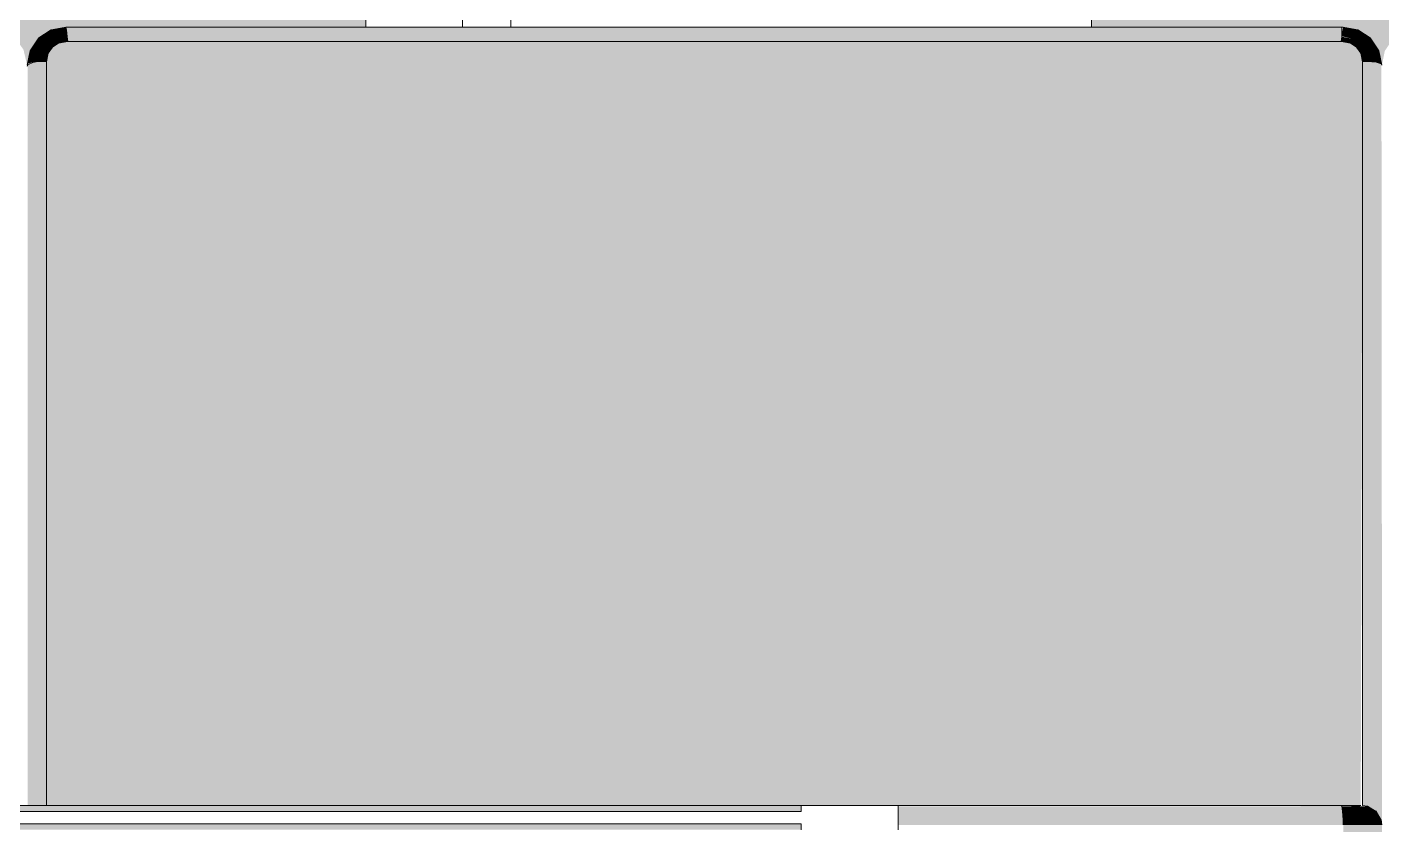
# Model space of a CAD drawing. Header units: centimetres. Extents: x -4381 to 5639, y -3920 to 4826.
# Drawn here: x 73.417 to 74.117, y 36.094 to 36.506 of the extents above; entities that cross this region are included whole.
import ezdxf
from ezdxf.xclip import XClip

# ---------------------------------------------------------------- set-up
doc = ezdxf.new("R2010")
doc.units = ezdxf.units.CM
doc.header["$MEASUREMENT"] = 0
doc.header["$XCLIPFRAME"] = 0
doc.set_wipeout_variables(frame=1)
doc.linetypes.add('Wipeout_Contour', pattern=[100, 0, -100])
for name, color, linetype in [('01- MOBILIER', 7, 'Continuous'), ('Drawing & Figure', 7, 'Continuous'), ('Structural - Bearing', 7, 'Continuous')]:
    doc.layers.add(name, color=color, linetype=linetype)
for name, color, linetype, lineweight in [('01- MOBILIER_Pen_No__1', 7, 'Continuous', 5), ('01- MOBILIER_Pen_No__101', 252, 'Continuous', 5), ('01- MOBILIER_Pen_No__18', 9, 'Continuous', 5), ('01- MOBILIER_Pen_No__2', 8, 'Continuous', 5), ('Structural - Bearing_Pen_No__1', 7, 'Continuous', 5)]:
    doc.layers.add(name, color=color, linetype=linetype, lineweight=lineweight)
for name, color, linetype, lineweight, true_color in [('01- MOBILIER_Pen_No__102', 7, 'Continuous', 5, 0xcccccc), ('01- MOBILIER_Pen_No__119', 7, 'Continuous', 5, 0xdecbcb), ('01- MOBILIER_Pen_No__186', 7, 'Continuous', 5, 0xe8e8e8), ('01- MOBILIER_Pen_No__62', 7, 'Continuous', 5, 0xaaaaaa), ('Structural - Bearing_Pen_No__102', 7, 'Continuous', 5, 0xcccccc)]:
    doc.layers.add(name, color=color, linetype=linetype, lineweight=lineweight, true_color=true_color)

# ---------------------------------------------------------------- blocks, each defined once
blk = doc.blocks.new('Drawing_7_7', base_point=(-363.09186, 32.20361))
at = {"layer": '01- MOBILIER_Pen_No__101', "linetype": 'Continuous', "ltscale": 10}
for points in [[(73.41688, 36.48633), (73.41873, 36.49426)], [(73.41688, 36.10361), (73.41722, 36.48654)]]:
    blk.add_hatch(color=256, dxfattribs=at).paths.add_polyline_path(points)
at = {"layer": '01- MOBILIER_Pen_No__119', "linetype": 'Continuous', "ltscale": 10}
for points in [[(74.11536, 36.49372), (74.11654, 36.48697)], [(74.11102, 36.02861), (74.11102, 36.09361), (74.10454, 36.09361), (74.10454, 36.02861)], [(74.11536, 36.02861), (74.11536, 36.09361), (74.11102, 36.09361), (74.11102, 36.02861)]]:
    blk.add_hatch(color=256, dxfattribs=at).paths.add_polyline_path(points)
at = {"layer": '01- MOBILIER_Pen_No__18', "linetype": 'Continuous', "ltscale": 10}
for points in [[(74.10454, 36.02861), (74.10454, 36.09361), (74.09688, 36.09361), (74.09688, 36.02861)], [(74.11688, 36.02861), (74.11688, 36.09361), (74.11536, 36.09361), (74.11536, 36.02861)]]:
    blk.add_hatch(color=256, dxfattribs=at).paths.add_polyline_path(points)
at = {"color": 254, "linetype": 'Wipeout_Contour', "lineweight": 0, "ltscale": 327.05941}
blk.add_wipeout([(72.91688, 36.09424), (72.91688, 36.09111), (73.81688, 36.09111), (73.81688, 36.09424)], dxfattribs=at).dxf.layer = '01- MOBILIER'
at = {"layer": '01- MOBILIER_Pen_No__18', "linetype": 'Continuous', "ltscale": 10}
blk.add_hatch(color=256, dxfattribs=at).paths.add_polyline_path([(72.91688, 36.09424), (72.91688, 36.09111), (73.81688, 36.09111), (73.81688, 36.09424)])
at = {"layer": '01- MOBILIER_Pen_No__1', "linetype": 'Continuous', "ltscale": 10}
for q in [(72.91688, 36.09424), (73.81688, 36.09111)]:
    blk.add_line((73.81688, 36.09424), q, dxfattribs=at)
at = {"color": 254, "linetype": 'Wipeout_Contour', "lineweight": 0, "ltscale": 329.766326}
blk.add_wipeout([(74.11688, 36.09361), (74.11654, 36.0962), (74.11504, 36.0962), (74.11536, 36.09361)], dxfattribs=at).dxf.layer = '01- MOBILIER'
at = {"layer": '01- MOBILIER_Pen_No__102', "linetype": 'Continuous', "ltscale": 10}
blk.add_hatch(color=256, dxfattribs=at).paths.add_polyline_path([(74.11688, 36.09361), (74.11654, 36.0962), (74.11504, 36.0962), (74.11536, 36.09361)])
at = {"color": 254, "linetype": 'Wipeout_Contour', "lineweight": 0, "ltscale": 329.76177}
blk.add_wipeout([(74.11536, 36.09361), (74.11504, 36.0962), (74.11078, 36.0962), (74.11102, 36.09361)], dxfattribs=at).dxf.layer = '01- MOBILIER'
at = {"layer": '01- MOBILIER_Pen_No__186', "linetype": 'Continuous', "ltscale": 10}
blk.add_hatch(color=256, dxfattribs=at).paths.add_polyline_path([(74.11536, 36.09361), (74.11504, 36.0962), (74.11078, 36.0962), (74.11102, 36.09361)])
at = {"color": 254, "linetype": 'Wipeout_Contour', "lineweight": 0, "ltscale": 329.74322}
blk.add_wipeout([(74.11102, 36.09361), (74.11078, 36.0962), (74.1044, 36.0962), (74.10454, 36.09361)], dxfattribs=at).dxf.layer = '01- MOBILIER'
at = {"layer": '01- MOBILIER_Pen_No__186', "linetype": 'Continuous', "ltscale": 10}
blk.add_hatch(color=256, dxfattribs=at).paths.add_polyline_path([(74.11102, 36.09361), (74.11078, 36.0962), (74.1044, 36.0962), (74.10454, 36.09361)])
at = {"color": 254, "linetype": 'Wipeout_Contour', "lineweight": 0, "ltscale": 329.789643}
blk.add_wipeout([(74.11654, 36.0962), (74.11395, 36.10068), (74.1126, 36.10068), (74.11504, 36.0962)], dxfattribs=at).dxf.layer = '01- MOBILIER'
at = {"color": 254, "linetype": 'Wipeout_Contour', "lineweight": 0, "ltscale": 329.714422}
blk.add_wipeout([(74.10454, 36.09361), (74.1044, 36.0962), (74.09685, 36.0962), (74.09688, 36.09361)], dxfattribs=at).dxf.layer = '01- MOBILIER'
at = {"layer": '01- MOBILIER_Pen_No__102', "linetype": 'Continuous', "ltscale": 10}
blk.add_hatch(color=256, dxfattribs=at).paths.add_polyline_path([(74.10454, 36.09361), (74.1044, 36.0962), (74.09685, 36.0962), (74.09688, 36.09361)])
at = {"layer": '01- MOBILIER_Pen_No__186', "linetype": 'Continuous', "ltscale": 10}
blk.add_hatch(color=256, dxfattribs=at).paths.add_polyline_path([(74.11654, 36.0962), (74.11395, 36.10068), (74.1126, 36.10068), (74.11504, 36.0962)])
at = {"color": 254, "linetype": 'Wipeout_Contour', "lineweight": 0, "ltscale": 329.830979}
blk.add_wipeout([(74.11504, 36.0962), (74.1126, 36.10068), (74.10891, 36.10068), (74.11078, 36.0962)], dxfattribs=at).dxf.layer = '01- MOBILIER'
at = {"color": 254, "linetype": 'Wipeout_Contour', "lineweight": 0, "ltscale": 329.274887}
blk.add_wipeout([(74.09685, 36.0962), (73.86688, 36.0962), (73.86688, 36.09361), (74.09688, 36.09361)], dxfattribs=at).dxf.layer = '01- MOBILIER'
at = {"layer": '01- MOBILIER_Pen_No__18', "linetype": 'Continuous', "ltscale": 10}
blk.add_hatch(color=256, dxfattribs=at).paths.add_polyline_path([(74.09685, 36.0962), (73.86688, 36.0962), (73.86688, 36.09361), (74.09688, 36.09361)])
at = {"layer": '01- MOBILIER_Pen_No__186', "linetype": 'Continuous', "ltscale": 10}
blk.add_hatch(color=256, dxfattribs=at).paths.add_polyline_path([(74.11504, 36.0962), (74.1126, 36.10068), (74.10891, 36.10068), (74.11078, 36.0962)])
at = {"color": 254, "linetype": 'Wipeout_Contour', "lineweight": 0, "ltscale": 329.834304}
blk.add_wipeout([(74.11078, 36.0962), (74.10891, 36.10068), (74.10339, 36.10068), (74.1044, 36.0962)], dxfattribs=at).dxf.layer = '01- MOBILIER'
at = {"layer": '01- MOBILIER_Pen_No__186', "linetype": 'Continuous', "ltscale": 10}
blk.add_hatch(color=256, dxfattribs=at).paths.add_polyline_path([(74.11078, 36.0962), (74.10891, 36.10068), (74.10339, 36.10068), (74.1044, 36.0962)])
at = {"color": 254, "linetype": 'Wipeout_Contour', "lineweight": 0, "ltscale": 329.794129}
blk.add_wipeout([(74.1044, 36.0962), (74.10339, 36.10068), (74.09659, 36.10068), (74.09685, 36.0962)], dxfattribs=at).dxf.layer = '01- MOBILIER'
at = {"color": 254, "linetype": 'Wipeout_Contour', "lineweight": 0, "ltscale": 412.145333}
blk.add_wipeout([(74.11395, 36.10068), (74.11169, 36.10199), (74.10947, 36.10327), (74.10838, 36.10327), (74.1126, 36.10068)], dxfattribs=at).dxf.layer = '01- MOBILIER'
at = {"layer": '01- MOBILIER_Pen_No__186', "linetype": 'Continuous', "ltscale": 10}
for points in [[(74.1044, 36.0962), (74.10339, 36.10068), (74.09659, 36.10068), (74.09685, 36.0962)], [(74.11395, 36.10068), (74.11169, 36.10199), (74.10947, 36.10327), (74.10838, 36.10327), (74.1126, 36.10068)]]:
    blk.add_hatch(color=256, dxfattribs=at).paths.add_polyline_path(points)
at = {"color": 254, "linetype": 'Wipeout_Contour', "lineweight": 0, "ltscale": 246.825501}
blk.add_wipeout([(74.11688, 36.48633), (74.11654, 36.0962), (74.11688, 36.09361)], dxfattribs=at).dxf.layer = '01- MOBILIER'
at = {"color": 254, "linetype": 'Wipeout_Contour', "lineweight": 0, "ltscale": 329.281682}
blk.add_wipeout([(73.86688, 36.0962), (74.09685, 36.0962), (74.09659, 36.10068), (73.86688, 36.10068)], dxfattribs=at).dxf.layer = '01- MOBILIER'
at = {"color": 254, "linetype": 'Wipeout_Contour', "lineweight": 0, "ltscale": 329.870446}
blk.add_wipeout([(74.1126, 36.10068), (74.10838, 36.10327), (74.10568, 36.10327), (74.10891, 36.10068)], dxfattribs=at).dxf.layer = '01- MOBILIER'
at = {"layer": '01- MOBILIER_Pen_No__18', "linetype": 'Continuous', "ltscale": 10}
blk.add_hatch(color=256, dxfattribs=at).paths.add_polyline_path([(74.11688, 36.48633), (74.11654, 36.0962), (74.11688, 36.09361)])
at = {"layer": '01- MOBILIER_Pen_No__186', "linetype": 'Continuous', "ltscale": 10}
for points in [[(73.86688, 36.0962), (74.09685, 36.0962), (74.09659, 36.10068), (73.86688, 36.10068)], [(74.1126, 36.10068), (74.10838, 36.10327), (74.10568, 36.10327), (74.10891, 36.10068)]]:
    blk.add_hatch(color=256, dxfattribs=at).paths.add_polyline_path(points)
at = {"layer": '01- MOBILIER_Pen_No__1', "linetype": 'Continuous', "ltscale": 10}
blk.add_line((74.09688, 36.09361), (74.09685, 36.0962), dxfattribs=at)
at = {"color": 254, "linetype": 'Wipeout_Contour', "lineweight": 0, "ltscale": 330.105709}
blk.add_wipeout([(74.11395, 36.10068), (74.11654, 36.0962), (74.11654, 36.48697), (74.11395, 36.48788)], dxfattribs=at).dxf.layer = '01- MOBILIER'
at = {"color": 254, "linetype": 'Wipeout_Contour', "lineweight": 0, "ltscale": 329.911783}
blk.add_wipeout([(74.10891, 36.10068), (74.10568, 36.10327), (74.10164, 36.10327), (74.10339, 36.10068)], dxfattribs=at).dxf.layer = '01- MOBILIER'
at = {"layer": '01- MOBILIER_Pen_No__186', "linetype": 'Continuous', "ltscale": 10}
for points in [[(74.11395, 36.10068), (74.11654, 36.0962), (74.11654, 36.48697), (74.11395, 36.48788)], [(74.10891, 36.10068), (74.10568, 36.10327), (74.10164, 36.10327), (74.10339, 36.10068)]]:
    blk.add_hatch(color=256, dxfattribs=at).paths.add_polyline_path(points)
at = {"layer": '01- MOBILIER_Pen_No__1', "linetype": 'Continuous', "ltscale": 10}
blk.add_line((74.11654, 36.0962), (74.11688, 36.09361), dxfattribs=at)
at = {"color": 254, "linetype": 'Wipeout_Contour', "lineweight": 0, "ltscale": 330.523548}
blk.add_wipeout([(74.11504, 36.49426), (74.1126, 36.49445), (74.11395, 36.48788), (74.11654, 36.48697)], dxfattribs=at).dxf.layer = '01- MOBILIER'
at = {"color": 254, "linetype": 'Wipeout_Contour', "lineweight": 0, "ltscale": 329.872215}
blk.add_wipeout([(74.10339, 36.10068), (74.10164, 36.10327), (74.09615, 36.10327), (74.09659, 36.10068)], dxfattribs=at).dxf.layer = '01- MOBILIER'
at = {"layer": '01- MOBILIER_Pen_No__186', "linetype": 'Continuous', "ltscale": 10}
for points in [[(74.11504, 36.49426), (74.1126, 36.49445), (74.11395, 36.48788), (74.11654, 36.48697)], [(74.10339, 36.10068), (74.10164, 36.10327), (74.09615, 36.10327), (74.09659, 36.10068)]]:
    blk.add_hatch(color=256, dxfattribs=at).paths.add_polyline_path(points)
at = {"color": 254, "linetype": 'Wipeout_Contour', "lineweight": 0, "ltscale": 330.49784}
blk.add_wipeout([(74.11078, 36.50042), (74.10891, 36.49978), (74.1126, 36.49445), (74.11504, 36.49426)], dxfattribs=at).dxf.layer = '01- MOBILIER'
at = {"color": 254, "linetype": 'Wipeout_Contour', "lineweight": 0, "ltscale": 330.095322}
blk.add_wipeout([(74.10947, 36.48812), (74.10947, 36.10327), (74.11395, 36.10068), (74.11395, 36.48788)], dxfattribs=at).dxf.layer = '01- MOBILIER'
at = {"color": 254, "linetype": 'Wipeout_Contour', "lineweight": 0, "ltscale": 329.287997}
blk.add_wipeout([(74.09615, 36.10327), (73.86688, 36.10327), (73.86688, 36.10068), (74.09659, 36.10068)], dxfattribs=at).dxf.layer = '01- MOBILIER'
at = {"color": 254, "linetype": 'Wipeout_Contour', "lineweight": 0, "ltscale": 329.876724}
blk.add_wipeout([(74.10568, 36.10327), (74.10381, 36.10361), (74.10063, 36.10361), (74.10164, 36.10327)], dxfattribs=at).dxf.layer = '01- MOBILIER'
at = {"layer": '01- MOBILIER_Pen_No__186', "linetype": 'Continuous', "ltscale": 10}
for points in [[(74.11078, 36.50042), (74.10891, 36.49978), (74.1126, 36.49445), (74.11504, 36.49426)], [(74.10947, 36.48812), (74.10947, 36.10327), (74.11395, 36.10068), (74.11395, 36.48788)], [(74.09615, 36.10327), (73.86688, 36.10327), (73.86688, 36.10068), (74.09659, 36.10068)], [(74.10568, 36.10327), (74.10381, 36.10361), (74.10063, 36.10361), (74.10164, 36.10327)]]:
    blk.add_hatch(color=256, dxfattribs=at).paths.add_polyline_path(points)
at = {"layer": '01- MOBILIER_Pen_No__1', "linetype": 'Continuous', "ltscale": 10}
blk.add_line((74.11395, 36.10068), (74.11654, 36.0962), dxfattribs=at)
at = {"color": 254, "linetype": 'Wipeout_Contour', "lineweight": 0, "ltscale": 330.489404}
blk.add_wipeout([(74.1044, 36.50454), (74.10339, 36.50334), (74.10891, 36.49978), (74.11078, 36.50042)], dxfattribs=at).dxf.layer = '01- MOBILIER'
at = {"color": 254, "linetype": 'Wipeout_Contour', "lineweight": 0, "ltscale": 330.424842}
blk.add_wipeout([(74.1126, 36.49445), (74.10838, 36.49343), (74.10947, 36.48812), (74.11395, 36.48788)], dxfattribs=at).dxf.layer = '01- MOBILIER'
at = {"color": 254, "linetype": 'Wipeout_Contour', "lineweight": 0, "ltscale": 247.210741}
blk.add_wipeout([(74.10164, 36.10327), (74.10063, 36.10361), (74.0959, 36.10361)], dxfattribs=at).dxf.layer = '01- MOBILIER'
at = {"layer": '01- MOBILIER', "linetype": 'Continuous', "lineweight": 0, "ltscale": 10, "true_color": 0xffffff}
blk.add_hatch(color=7, dxfattribs=at).paths.add_polyline_path([(74.1044, 36.50454), (74.10339, 36.50334), (74.10891, 36.49978), (74.11078, 36.50042)])
at = {"layer": '01- MOBILIER_Pen_No__186', "linetype": 'Continuous', "ltscale": 10}
for points in [[(74.1126, 36.49445), (74.10838, 36.49343), (74.10947, 36.48812), (74.11395, 36.48788)], [(74.10164, 36.10327), (74.10063, 36.10361), (74.0959, 36.10361)]]:
    blk.add_hatch(color=256, dxfattribs=at).paths.add_polyline_path(points)
at = {"color": 254, "linetype": 'Wipeout_Contour', "lineweight": 0, "ltscale": 330.480374}
blk.add_wipeout([(74.09685, 36.50599), (74.09659, 36.50465), (74.10339, 36.50334), (74.1044, 36.50454)], dxfattribs=at).dxf.layer = '01- MOBILIER'
at = {"color": 254, "linetype": 'Wipeout_Contour', "lineweight": 0, "ltscale": 330.464081}
blk.add_wipeout([(74.10891, 36.49978), (74.10568, 36.49733), (74.10838, 36.49343), (74.1126, 36.49445)], dxfattribs=at).dxf.layer = '01- MOBILIER'
at = {"color": 254, "linetype": 'Wipeout_Contour', "lineweight": 0, "ltscale": 330.08155}
blk.add_wipeout([(74.10688, 36.48796), (74.10688, 36.10361), (74.10947, 36.10327), (74.10947, 36.48812)], dxfattribs=at).dxf.layer = '01- MOBILIER'
at = {"color": 254, "linetype": 'Wipeout_Contour', "lineweight": 0, "ltscale": 246.83908}
blk.add_wipeout([(74.0959, 36.10361), (73.86688, 36.10361), (74.09615, 36.10327)], dxfattribs=at).dxf.layer = '01- MOBILIER'
at = {"layer": '01- MOBILIER_Pen_No__119', "linetype": 'Continuous', "ltscale": 10}
blk.add_hatch(color=256, dxfattribs=at).paths.add_polyline_path([(74.10688, 36.48796), (74.10688, 36.10361), (74.10947, 36.10327), (74.10947, 36.48812)])
at = {"layer": '01- MOBILIER_Pen_No__186', "linetype": 'Continuous', "ltscale": 10}
for points in [[(74.09685, 36.50599), (74.09659, 36.50465), (74.10339, 36.50334), (74.1044, 36.50454)], [(74.10891, 36.49978), (74.10568, 36.49733), (74.10838, 36.49343), (74.1126, 36.49445)], [(74.0959, 36.10361), (73.86688, 36.10361), (74.09615, 36.10327)]]:
    blk.add_hatch(color=256, dxfattribs=at).paths.add_polyline_path(points)
at = {"layer": '01- MOBILIER_Pen_No__1', "linetype": 'Continuous', "ltscale": 10}
blk.add_line((74.11395, 36.10068), (74.11169, 36.10199), dxfattribs=at)
at = {"color": 254, "linetype": 'Wipeout_Contour', "lineweight": 0, "ltscale": 329.223987}
blk.add_wipeout([(73.43692, 36.50599), (73.43717, 36.50465), (74.09618, 36.50465), (74.09618, 36.50599)], dxfattribs=at).dxf.layer = '01- MOBILIER'
at = {"color": 254, "linetype": 'Wipeout_Contour', "lineweight": 0, "ltscale": 330.54006}
blk.add_wipeout([(74.10339, 36.50334), (74.10164, 36.49993), (74.10568, 36.49733), (74.10891, 36.49978)], dxfattribs=at).dxf.layer = '01- MOBILIER'
at = {"color": 254, "linetype": 'Wipeout_Contour', "lineweight": 0, "ltscale": 330.401022}
blk.add_wipeout([(74.10838, 36.49343), (74.10594, 36.49254), (74.10688, 36.48796), (74.10947, 36.48812)], dxfattribs=at).dxf.layer = '01- MOBILIER'
at = {"layer": '01- MOBILIER_Pen_No__119', "linetype": 'Continuous', "ltscale": 10}
blk.add_hatch(color=256, dxfattribs=at).paths.add_polyline_path([(74.10838, 36.49343), (74.10594, 36.49254), (74.10688, 36.48796), (74.10947, 36.48812)])
at = {"layer": '01- MOBILIER_Pen_No__186', "linetype": 'Continuous', "ltscale": 10}
for points in [[(73.43692, 36.50599), (73.43717, 36.50465), (74.09618, 36.50465), (74.09618, 36.50599)], [(74.10339, 36.50334), (74.10164, 36.49993), (74.10568, 36.49733), (74.10891, 36.49978)]]:
    blk.add_hatch(color=256, dxfattribs=at).paths.add_polyline_path(points)
at = {"color": 254, "linetype": 'Wipeout_Contour', "lineweight": 0, "ltscale": 327.920494}
blk.add_wipeout([(73.42936, 36.50454), (73.43037, 36.50334), (73.43717, 36.50465), (73.43692, 36.50599)], dxfattribs=at).dxf.layer = '01- MOBILIER'
at = {"color": 254, "linetype": 'Wipeout_Contour', "lineweight": 0, "ltscale": 330.57869}
blk.add_wipeout([(74.09659, 36.50465), (74.09618, 36.50124), (74.10164, 36.49993), (74.10339, 36.50334)], dxfattribs=at).dxf.layer = '01- MOBILIER'
at = {"layer": '01- MOBILIER_Pen_No__119', "linetype": 'Continuous', "ltscale": 10}
blk.add_hatch(color=256, dxfattribs=at).paths.add_polyline_path([(73.42936, 36.50454), (73.43037, 36.50334), (73.43717, 36.50465), (73.43692, 36.50599)])
at = {"layer": '01- MOBILIER_Pen_No__186', "linetype": 'Continuous', "ltscale": 10}
blk.add_hatch(color=256, dxfattribs=at).paths.add_polyline_path([(74.09659, 36.50465), (74.09618, 36.50124), (74.10164, 36.49993), (74.10339, 36.50334)])
at = {"color": 254, "linetype": 'Wipeout_Contour', "lineweight": 0, "ltscale": 327.849397}
blk.add_wipeout([(73.42299, 36.50042), (73.42485, 36.49978), (73.43037, 36.50334), (73.42936, 36.50454)], dxfattribs=at).dxf.layer = '01- MOBILIER'
at = {"color": 254, "linetype": 'Wipeout_Contour', "lineweight": 0, "ltscale": 329.219925}
blk.add_wipeout([(73.43717, 36.50465), (73.43761, 36.50099), (74.09615, 36.50099), (74.09618, 36.50465)], dxfattribs=at).dxf.layer = '01- MOBILIER'
at = {"color": 254, "linetype": 'Wipeout_Contour', "lineweight": 0, "ltscale": 330.457802}
blk.add_wipeout([(74.10568, 36.49733), (74.10381, 36.49561), (74.10594, 36.49254), (74.10838, 36.49343)], dxfattribs=at).dxf.layer = '01- MOBILIER'
at = {"layer": '01- MOBILIER_Pen_No__18', "linetype": 'Continuous', "ltscale": 10}
blk.add_hatch(color=256, dxfattribs=at).paths.add_polyline_path([(73.42299, 36.50042), (73.42485, 36.49978), (73.43037, 36.50334), (73.42936, 36.50454)])
at = {"layer": '01- MOBILIER_Pen_No__186', "linetype": 'Continuous', "ltscale": 10}
for points in [[(73.43717, 36.50465), (73.43761, 36.50099), (74.09615, 36.50099), (74.09618, 36.50465)], [(74.10568, 36.49733), (74.10381, 36.49561), (74.10594, 36.49254), (74.10838, 36.49343)]]:
    blk.add_hatch(color=256, dxfattribs=at).paths.add_polyline_path(points)
at = {"layer": 'Structural - Bearing_Pen_No__1', "linetype": 'Continuous', "ltscale": 10}
for p, q in [((73.66688, 38.80361), (73.66688, 36.50599)), ((73.64188, 38.72861), (73.64188, 36.50599))]:
    blk.add_line(p, q, dxfattribs=at)
at = {"color": 254, "linetype": 'Wipeout_Contour', "lineweight": 0, "ltscale": 327.862552}
blk.add_wipeout([(73.42299, 36.50042), (73.41873, 36.49426), (73.42116, 36.49445), (73.42485, 36.49978)], dxfattribs=at).dxf.layer = '01- MOBILIER'
at = {"color": 254, "linetype": 'Wipeout_Contour', "lineweight": 0, "ltscale": 327.843674}
blk.add_wipeout([(73.43037, 36.50334), (73.43212, 36.49993), (73.43761, 36.50099), (73.43717, 36.50465)], dxfattribs=at).dxf.layer = '01- MOBILIER'
at = {"color": 254, "linetype": 'Wipeout_Contour', "lineweight": 0, "ltscale": 330.511273}
blk.add_wipeout([(74.10164, 36.49993), (74.10063, 36.49767), (74.10381, 36.49561), (74.10568, 36.49733)], dxfattribs=at).dxf.layer = '01- MOBILIER'
at = {"layer": '01- MOBILIER_Pen_No__101', "linetype": 'Continuous', "ltscale": 10}
blk.add_hatch(color=256, dxfattribs=at).paths.add_polyline_path([(73.42299, 36.50042), (73.41873, 36.49426), (73.42116, 36.49445), (73.42485, 36.49978)])
at = {"layer": '01- MOBILIER_Pen_No__186', "linetype": 'Continuous', "ltscale": 10}
for points in [[(73.43037, 36.50334), (73.43212, 36.49993), (73.43761, 36.50099), (73.43717, 36.50465)], [(74.10164, 36.49993), (74.10063, 36.49767), (74.10381, 36.49561), (74.10568, 36.49733)]]:
    blk.add_hatch(color=256, dxfattribs=at).paths.add_polyline_path(points)
at = {"color": 254, "linetype": 'Wipeout_Contour', "lineweight": 0, "ltscale": 327.7518}
blk.add_wipeout([(73.42485, 36.49978), (73.42808, 36.49733), (73.43212, 36.49993), (73.43037, 36.50334)], dxfattribs=at).dxf.layer = '01- MOBILIER'
at = {"color": 254, "linetype": 'Wipeout_Contour', "lineweight": 0, "ltscale": 330.502363}
blk.add_wipeout([(74.09615, 36.50099), (74.0959, 36.49858), (74.10063, 36.49767), (74.10164, 36.49993)], dxfattribs=at).dxf.layer = '01- MOBILIER'
at = {"color": 254, "linetype": 'Wipeout_Contour', "lineweight": 0, "ltscale": 327.966436}
blk.add_wipeout([(73.41722, 36.48697), (73.41981, 36.48788), (73.42116, 36.49445), (73.41873, 36.49426)], dxfattribs=at).dxf.layer = '01- MOBILIER'
at = {"layer": '01- MOBILIER_Pen_No__102', "linetype": 'Continuous', "ltscale": 10}
blk.add_hatch(color=256, dxfattribs=at).paths.add_polyline_path([(73.42485, 36.49978), (73.42808, 36.49733), (73.43212, 36.49993), (73.43037, 36.50334)])
at = {"layer": '01- MOBILIER_Pen_No__119', "linetype": 'Continuous', "ltscale": 10}
blk.add_hatch(color=256, dxfattribs=at).paths.add_polyline_path([(74.09615, 36.50099), (74.0959, 36.49858), (74.10063, 36.49767), (74.10164, 36.49993)])
at = {"layer": '01- MOBILIER_Pen_No__2', "linetype": 'Continuous', "ltscale": 10}
blk.add_hatch(color=256, dxfattribs=at).paths.add_polyline_path([(73.41722, 36.48697), (73.41981, 36.48788), (73.42116, 36.49445), (73.41873, 36.49426)])
at = {"color": 254, "linetype": 'Wipeout_Contour', "lineweight": 0, "ltscale": 327.756163}
blk.add_wipeout([(73.42116, 36.49445), (73.42539, 36.49343), (73.42808, 36.49733), (73.42485, 36.49978)], dxfattribs=at).dxf.layer = '01- MOBILIER'
at = {"color": 254, "linetype": 'Wipeout_Contour', "lineweight": 0, "ltscale": 329.215477}
blk.add_wipeout([(73.43761, 36.50099), (73.43787, 36.49858), (74.0959, 36.49858), (74.09615, 36.50099)], dxfattribs=at).dxf.layer = '01- MOBILIER'
at = {"color": 254, "linetype": 'Wipeout_Contour', "lineweight": 0, "ltscale": 327.604154}
blk.add_wipeout([(73.41722, 36.10361), (73.41981, 36.10361), (73.41981, 36.4877), (73.41722, 36.48654)], dxfattribs=at).dxf.layer = '01- MOBILIER'
at = {"layer": '01- MOBILIER_Pen_No__119', "linetype": 'Continuous', "ltscale": 10}
blk.add_hatch(color=256, dxfattribs=at).paths.add_polyline_path([(73.43761, 36.50099), (73.43787, 36.49858), (74.0959, 36.49858), (74.09615, 36.50099)])
at = {"layer": '01- MOBILIER_Pen_No__18', "linetype": 'Continuous', "ltscale": 10}
blk.add_hatch(color=256, dxfattribs=at).paths.add_polyline_path([(73.42116, 36.49445), (73.42539, 36.49343), (73.42808, 36.49733), (73.42485, 36.49978)])
at = {"layer": '01- MOBILIER_Pen_No__2', "linetype": 'Continuous', "ltscale": 10}
blk.add_hatch(color=256, dxfattribs=at).paths.add_polyline_path([(73.41722, 36.10361), (73.41981, 36.10361), (73.41981, 36.4877), (73.41722, 36.48654)])
at = {"color": 254, "linetype": 'Wipeout_Contour', "lineweight": 0, "ltscale": 327.89018}
blk.add_wipeout([(73.43212, 36.49993), (73.43313, 36.49767), (73.43787, 36.49858), (73.43761, 36.50099)], dxfattribs=at).dxf.layer = '01- MOBILIER'
at = {"color": 254, "linetype": 'Wipeout_Contour', "lineweight": 0, "ltscale": 409.801248}
blk.add_wipeout([(73.41981, 36.48788), (73.42165, 36.48798), (73.42429, 36.48812), (73.42539, 36.49343), (73.42116, 36.49445)], dxfattribs=at).dxf.layer = '01- MOBILIER'
at = {"layer": '01- MOBILIER_Pen_No__119', "linetype": 'Continuous', "ltscale": 10}
blk.add_hatch(color=256, dxfattribs=at).paths.add_polyline_path([(73.43212, 36.49993), (73.43313, 36.49767), (73.43787, 36.49858), (73.43761, 36.50099)])
at = {"layer": '01- MOBILIER_Pen_No__62', "linetype": 'Continuous', "ltscale": 10}
blk.add_hatch(color=256, dxfattribs=at).paths.add_polyline_path([(73.41981, 36.48788), (73.42165, 36.48798), (73.42429, 36.48812), (73.42539, 36.49343), (73.42116, 36.49445)])
at = {"color": 254, "linetype": 'Wipeout_Contour', "lineweight": 0, "ltscale": 327.799572}
blk.add_wipeout([(73.42808, 36.49733), (73.42995, 36.49561), (73.43313, 36.49767), (73.43212, 36.49993)], dxfattribs=at).dxf.layer = '01- MOBILIER'
at = {"color": 254, "linetype": 'Wipeout_Contour', "lineweight": 0, "ltscale": 409.911237}
blk.add_wipeout([(73.41981, 36.10361), (73.42429, 36.10361), (73.42429, 36.48812), (73.42165, 36.48798), (73.41981, 36.4877)], dxfattribs=at).dxf.layer = '01- MOBILIER'
at = {"layer": '01- MOBILIER_Pen_No__119', "linetype": 'Continuous', "ltscale": 10}
blk.add_hatch(color=256, dxfattribs=at).paths.add_polyline_path([(73.42808, 36.49733), (73.42995, 36.49561), (73.43313, 36.49767), (73.43212, 36.49993)])
at = {"layer": '01- MOBILIER_Pen_No__62', "linetype": 'Continuous', "ltscale": 10}
blk.add_hatch(color=256, dxfattribs=at).paths.add_polyline_path([(73.41981, 36.10361), (73.42429, 36.10361), (73.42429, 36.48812), (73.42165, 36.48798), (73.41981, 36.4877)])
at = {"color": 254, "linetype": 'Wipeout_Contour', "lineweight": 0, "ltscale": 327.803727}
blk.add_wipeout([(73.42539, 36.49343), (73.42782, 36.49254), (73.42995, 36.49561), (73.42808, 36.49733)], dxfattribs=at).dxf.layer = '01- MOBILIER'
at = {"layer": '01- MOBILIER_Pen_No__102', "linetype": 'Continuous', "ltscale": 10}
blk.add_hatch(color=256, dxfattribs=at).paths.add_polyline_path([(73.42539, 36.49343), (73.42782, 36.49254), (73.42995, 36.49561), (73.42808, 36.49733)])
at = {"color": 254, "linetype": 'Wipeout_Contour', "lineweight": 0, "ltscale": 327.882576}
blk.add_wipeout([(73.42429, 36.48812), (73.42688, 36.48796), (73.42782, 36.49254), (73.42539, 36.49343)], dxfattribs=at).dxf.layer = '01- MOBILIER'
at = {"layer": '01- MOBILIER_Pen_No__102', "linetype": 'Continuous', "ltscale": 10}
blk.add_hatch(color=256, dxfattribs=at).paths.add_polyline_path([(73.42429, 36.48812), (73.42688, 36.48796), (73.42782, 36.49254), (73.42539, 36.49343)])
at = {"color": 254, "linetype": 'Wipeout_Contour', "lineweight": 0, "ltscale": 327.631484}
blk.add_wipeout([(73.42429, 36.48812), (73.42429, 36.10361), (73.42688, 36.10361), (73.42688, 36.48796)], dxfattribs=at).dxf.layer = '01- MOBILIER'
at = {"layer": '01- MOBILIER_Pen_No__18', "linetype": 'Continuous', "ltscale": 10}
blk.add_hatch(color=256, dxfattribs=at).paths.add_polyline_path([(73.42429, 36.48812), (73.42429, 36.10361), (73.42688, 36.10361), (73.42688, 36.48796)])
at = {"color": 254, "linetype": 'Wipeout_Contour', "lineweight": 0, "ltscale": 989.001919}
blk.add_wipeout([(73.42688, 36.10361), (74.10594, 36.10361), (74.10688, 36.48796), (74.10594, 36.49254), (74.10381, 36.49561), (74.10063, 36.49767), (74.0959, 36.49858), (73.43787, 36.49858), (73.43313, 36.49767), (73.42995, 36.49561), (73.42782, 36.49254), (73.42688, 36.48796)], dxfattribs=at).dxf.layer = '01- MOBILIER'
at = {"layer": '01- MOBILIER_Pen_No__102', "linetype": 'Continuous', "ltscale": 10}
blk.add_hatch(color=256, dxfattribs=at).paths.add_polyline_path([(73.42688, 36.10361), (74.10594, 36.10361), (74.10688, 36.48796), (74.10594, 36.49254), (74.10381, 36.49561), (74.10063, 36.49767), (74.0959, 36.49858), (73.43787, 36.49858), (73.43313, 36.49767), (73.42995, 36.49561), (73.42782, 36.49254), (73.42688, 36.48796)])
at = {"layer": '01- MOBILIER_Pen_No__1', "linetype": 'Continuous', "ltscale": 10}
for p, q in [((73.86688, 36.10361), (74.0959, 36.10361)), ((73.86688, 36.10361), (73.86688, 36.09111)), ((74.09615, 36.10327), (74.0959, 36.10361)), ((74.0959, 36.10361), (74.10063, 36.10361)), ((74.09659, 36.10068), (74.09615, 36.10327)), ((74.09685, 36.0962), (74.09659, 36.10068)), ((74.10063, 36.10361), (74.10381, 36.10361)), ((74.10381, 36.10361), (74.10594, 36.10361)), ((74.10947, 36.10327), (74.10688, 36.10361)), ((74.10688, 36.10361), (74.10688, 36.10361)), ((74.11169, 36.10199), (74.10947, 36.10327))]:
    blk.add_line(p, q, dxfattribs=at)
at = {"color": 254, "linetype": 'Wipeout_Contour', "lineweight": 0, "ltscale": 1823.992834}
blk.add_wipeout([(75.11688, 38.80361), (73.96688, 38.80361), (73.96688, 36.50599), (74.09685, 36.50599), (74.1044, 36.50454), (74.11078, 36.50042), (74.11504, 36.49426), (74.11688, 36.48633), (74.1184, 36.49372), (74.12299, 36.50042), (74.12936, 36.50454), (74.13692, 36.50599), (74.79685, 36.50599), (74.8044, 36.50454), (74.81078, 36.50042), (74.81504, 36.49426), (74.81688, 36.48633), (74.8184, 36.49372), (74.82299, 36.50042), (74.82936, 36.50454), (74.83692, 36.50599), (75.11688, 36.50599)], dxfattribs=at).dxf.layer = 'Structural - Bearing'
at = {"color": 254, "linetype": 'Wipeout_Contour', "lineweight": 0, "ltscale": 3157.551815}
blk.add_wipeout([(73.59188, 38.72861), (71.24188, 38.72861), (71.24188, 36.28361), (71.29667, 36.28361), (71.24947, 36.45975), (71.24913, 36.46234), (71.25047, 36.46734), (71.25413, 36.471), (71.25654, 36.472), (71.38211, 36.50565), (71.3847, 36.50599), (71.99685, 36.50599), (72.0044, 36.50454), (72.01078, 36.50042), (72.01504, 36.49426), (72.01688, 36.48633), (72.0184, 36.49372), (72.02299, 36.50042), (72.02936, 36.50454), (72.03692, 36.50599), (72.69685, 36.50599), (72.7044, 36.50454), (72.71078, 36.50042), (72.71504, 36.49426), (72.71688, 36.48633), (72.7184, 36.49372), (72.72299, 36.50042), (72.72936, 36.50454), (72.73692, 36.50599), (73.39685, 36.50599), (73.4044, 36.50454), (73.41078, 36.50042), (73.41504, 36.49426), (73.41688, 36.48633), (73.4184, 36.49372), (73.42299, 36.50042), (73.42936, 36.50454), (73.43692, 36.50599), (73.59188, 36.50599)], dxfattribs=at).dxf.layer = 'Structural - Bearing'
at = {"layer": 'Structural - Bearing_Pen_No__102', "linetype": 'Continuous', "ltscale": 10}
for points in [[(75.11688, 38.80361), (73.96688, 38.80361), (73.96688, 36.50599), (74.09685, 36.50599), (74.1044, 36.50454), (74.11078, 36.50042), (74.11504, 36.49426), (74.11688, 36.48633), (74.1184, 36.49372), (74.12299, 36.50042), (74.12936, 36.50454), (74.13692, 36.50599), (74.79685, 36.50599), (74.8044, 36.50454), (74.81078, 36.50042), (74.81504, 36.49426), (74.81688, 36.48633), (74.8184, 36.49372), (74.82299, 36.50042), (74.82936, 36.50454), (74.83692, 36.50599), (75.11688, 36.50599)], [(73.59188, 38.72861), (71.24188, 38.72861), (71.24188, 36.28361), (71.29667, 36.28361), (71.24947, 36.45975), (71.24913, 36.46234), (71.25047, 36.46734), (71.25413, 36.471), (71.25654, 36.472), (71.38211, 36.50565), (71.3847, 36.50599), (71.99685, 36.50599), (72.0044, 36.50454), (72.01078, 36.50042), (72.01504, 36.49426), (72.01688, 36.48633), (72.0184, 36.49372), (72.02299, 36.50042), (72.02936, 36.50454), (72.03692, 36.50599), (72.69685, 36.50599), (72.7044, 36.50454), (72.71078, 36.50042), (72.71504, 36.49426), (72.71688, 36.48633), (72.7184, 36.49372), (72.72299, 36.50042), (72.72936, 36.50454), (72.73692, 36.50599), (73.39685, 36.50599), (73.4044, 36.50454), (73.41078, 36.50042), (73.41504, 36.49426), (73.41688, 36.48633), (73.4184, 36.49372), (73.42299, 36.50042), (73.42936, 36.50454), (73.43692, 36.50599), (73.59188, 36.50599)]]:
    blk.add_hatch(color=256, dxfattribs=at).paths.add_polyline_path(points)
at = {"layer": '01- MOBILIER_Pen_No__1', "linetype": 'Continuous', "ltscale": 10}
for p, q in [((73.43692, 36.50599), (73.42936, 36.50454)), ((74.09618, 36.50599), (73.43692, 36.50599)), ((73.43717, 36.50465), (73.43692, 36.50599)), ((74.09685, 36.50599), (74.09618, 36.50599)), ((74.09618, 36.50465), (74.09618, 36.50599)), ((74.1044, 36.50454), (74.09685, 36.50599)), ((73.42299, 36.50042), (73.41873, 36.49426)), ((73.42936, 36.50454), (73.42299, 36.50042)), ((73.43787, 36.49858), (73.43313, 36.49767)), ((73.43761, 36.50099), (73.43717, 36.50465)), ((73.43787, 36.49858), (73.43761, 36.50099)), ((74.0959, 36.49858), (73.43787, 36.49858)), ((74.0959, 36.49858), (74.09615, 36.50099)), ((74.10063, 36.49767), (74.0959, 36.49858)), ((74.09615, 36.50099), (74.09618, 36.50124)), ((74.09618, 36.50124), (74.09618, 36.50465)), ((74.11078, 36.50042), (74.1044, 36.50454)), ((74.11536, 36.49372), (74.11078, 36.50042)), ((73.4184, 36.49372), (73.41688, 36.48633)), ((73.41873, 36.49426), (73.4184, 36.49372)), ((73.42782, 36.49254), (73.42688, 36.48796)), ((73.42995, 36.49561), (73.42782, 36.49254)), ((73.43313, 36.49767), (73.42995, 36.49561)), ((74.10381, 36.49561), (74.10063, 36.49767)), ((74.10594, 36.49254), (74.10381, 36.49561)), ((74.10688, 36.48796), (74.10594, 36.49254)), ((74.11504, 36.49426), (74.11536, 36.49372)), ((74.11688, 36.48633), (74.11536, 36.49372)), ((73.41722, 36.48654), (73.41688, 36.48587)), ((73.41981, 36.4877), (73.41722, 36.48654)), ((73.42165, 36.48798), (73.41981, 36.4877)), ((73.42429, 36.48812), (73.42165, 36.48798)), ((73.42688, 36.48796), (73.42429, 36.48812)), ((73.42688, 36.48796), (73.42688, 36.10361)), ((74.10688, 36.48796), (74.10947, 36.48812)), ((74.10688, 36.10361), (74.10688, 36.48796)), ((74.10947, 36.48812), (74.11395, 36.48788)), ((74.11395, 36.48788), (74.11654, 36.48696)), ((74.11688, 36.48633), (74.11654, 36.48697))]:
    blk.add_line(p, q, dxfattribs=at)
at = {"layer": 'Structural - Bearing_Pen_No__1', "linetype": 'Continuous', "ltscale": 10}
for p, q in [((73.96688, 38.80361), (73.96688, 36.50599)), ((73.59188, 36.50599), (73.59188, 38.72861))]:
    blk.add_line(p, q, dxfattribs=at)
at = {"color": 254, "linetype": 'Wipeout_Contour', "lineweight": 0, "ltscale": 327.075965}
blk.add_wipeout([(72.91688, 36.10361), (72.91688, 36.10049), (73.81688, 36.10049), (73.81688, 36.10361)], dxfattribs=at).dxf.layer = '01- MOBILIER'
at = {"layer": '01- MOBILIER_Pen_No__18', "linetype": 'Continuous', "ltscale": 10}
blk.add_hatch(color=256, dxfattribs=at).paths.add_polyline_path([(72.91688, 36.10361), (72.91688, 36.10049), (73.81688, 36.10049), (73.81688, 36.10361)])
at = {"layer": '01- MOBILIER_Pen_No__1', "linetype": 'Continuous', "ltscale": 10}
for p, q in [((72.91688, 36.10361), (73.81688, 36.10361)), ((73.81688, 36.10049), (72.91688, 36.10049)), ((73.81688, 36.10361), (73.81688, 36.10049)), ((73.86688, 36.10361), (73.81688, 36.10361))]:
    blk.add_line(p, q, dxfattribs=at)

msp = doc.modelspace()

# ---------------------------------------------------------------- block references
at = {"layer": 'Drawing & Figure', "color": 151, "linetype": 'Continuous', "lineweight": 5, "ltscale": 10, "true_color": 0x80c2ff}
ref = msp.add_blockref('Drawing_7_7', (-363.09186, 32.20361), dxfattribs=at)
XClip(ref).set_block_clipping_path([(51.7463984619, 23.6253966175), (100.4426918859, 45.1170657245)])

doc.saveas('drawing.dxf')
